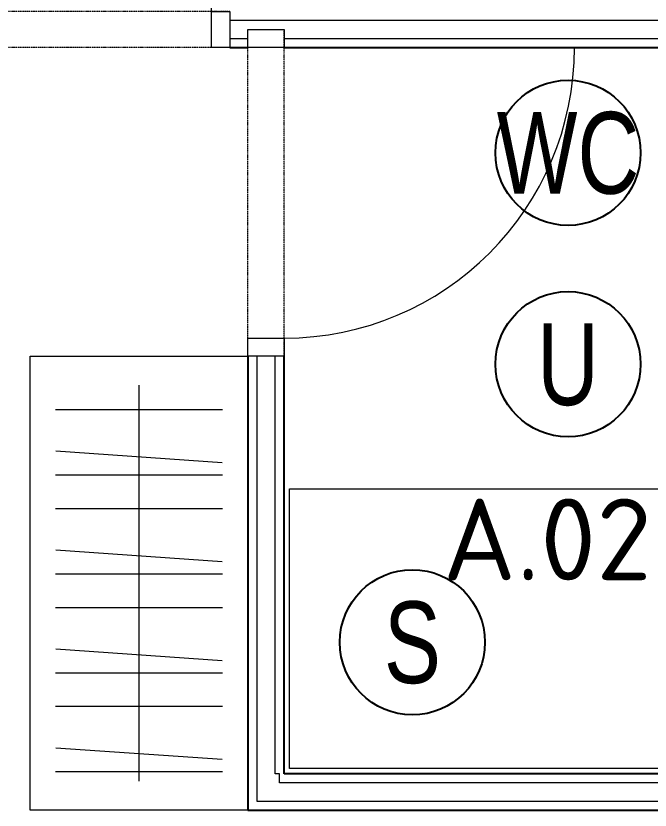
# Model space of a CAD drawing. Header units: millimetres. Extents: x 2377 to 264466, y -28213 to 61616.
# Drawn here: x 8828 to 10576, y 14260 to 16447 of the extents above; entities that cross this region are included whole.
import ezdxf
from ezdxf.enums import TextEntityAlignment as Align

# ---------------------------------------------------------------- set-up
doc = ezdxf.new("R2010")
doc.units = ezdxf.units.MM
doc.linetypes.add('Bodkočiarkovaná 3mm', pattern=[5, 3, -1, 0, -1])
doc.layers.get('0').update_dxf_attribs({"color": 8})
for name, color, linetype, lineweight in [('Common Edges', 8, 'Continuous', 20), ('Dvere - nad rovinou rezu', 8, 'Bodkočiarkovaná 3mm', 9), ('Frame_Mullion', 8, 'Continuous', 20), ('Furniture', 8, 'Continuous', 9), ('Plan Swing', 8, 'Continuous', 9), ('Plumbing Fixtures', 8, 'Continuous', 9), ('Room Tags', 8, 'Continuous', 9), ('Walls', 8, 'Continuous', 25)]:
    doc.layers.add(name, color=color, linetype=linetype, lineweight=lineweight)
doc.layers.add('ZTI_T_ZARPR', color=4, linetype='Continuous')
doc.styles.add('HRUBE', font='arial.ttf', dxfattribs={"width": 0.75})
doc.styles.add('ISOCPEUR_6', font='isocpeur.ttf', dxfattribs={"height": 225})

# ---------------------------------------------------------------- blocks, each defined once
blk = doc.blocks.new('Dvere 1-kridlové obložkové plné - 800x1970-4672632-2NP _PRAC_')
at = {"layer": 'Dvere - nad rovinou rezu'}
for p, q in [((-450, 50), (450, 50)), ((-450, -50), (450, -50))]:
    blk.add_line(p, q, dxfattribs=at)
at = {"layer": 'Frame_Mullion'}
for p, q in [((-450, 50), (-400, 50)), ((-450, -50), (-450, 50)), ((-400, 50), (-400, -50)), ((400, 50), (450, 50)), ((400, -50), (400, 50)), ((450, 50), (450, -50)), ((-400, -50), (-450, -50)), ((450, -50), (400, -50))]:
    blk.add_line(p, q, dxfattribs=at)
at = {"layer": 'Plan Swing'}
blk.add_line((400, -50), (400, -850), dxfattribs=at)
blk.add_arc((400, -50), 800, 180, 270, dxfattribs=at)
blk = doc.blocks.new('CS_Sprch_kut - CS_Sprch_kut-4670012-2NP _PRAC_')
at = {"layer": 'Plumbing Fixtures'}
for p, q in [((15, 1785), (785, 1785)), ((15, 165), (15, 1785)), ((785, 1785), (785, 165)), ((545, 600), (255, 600)), ((225, 570), (225, 380)), ((575, 380), (575, 570)), ((390, 445), (390, 150)), ((410, 150), (410, 445)), ((255, 350), (390, 350)), ((409.9, 350), (545, 350)), ((400, 150), (400, 225)), ((375, 205), (425, 205)), ((390, 165), (15, 165)), ((785, 165), (410, 165)), ((390, 150), (410, 150))]:
    blk.add_line(p, q, dxfattribs=at)
at = {"layer": 'Plumbing Fixtures', "flags": 128}
for points in [[(390, 475), (390, 475), (390, 474.9), (390, 474.8), (390, 474.6), (390, 474.4), (390, 474.1), (390, 473.8), (390, 473.5), (390, 473.1), (390, 472.6), (390, 472.1), (390, 471.6), (390, 471), (390, 470.4), (390, 469.8), (390, 469.1), (390, 468.3), (390, 467.6), (390, 466.7), (390, 465.9), (390, 465), (390, 464.1), (390, 463.2), (390, 462.2), (390, 461.2), (390, 460.2), (390, 459.1), (390, 458.1), (390, 457), (390, 455.9), (390, 454.7), (390, 453.6), (390, 452.4), (390, 451.3), (390, 450.1), (390, 448.9), (390, 447.7), (390, 446.5), (390, 445.3), (390, 445)], [(410, 445), (410, 446.2), (410, 447.4), (410, 448.6), (410, 449.8), (410, 451), (410, 452.1), (410, 453.3), (410, 454.4), (410, 455.6), (410, 456.7), (410, 457.8), (410, 458.9), (410, 459.9), (410, 460.9), (410, 461.9), (410, 462.9), (410, 463.9), (410, 464.8), (410, 465.7), (410, 466.5), (410, 467.3), (410, 468.1), (410, 468.9), (410, 469.6), (410, 470.2), (410, 470.9), (410, 471.5), (410, 472), (410, 472.5), (410, 473), (410, 473.4), (410, 473.7), (410, 474.1), (410, 474.3), (410, 474.6), (410, 474.7), (410, 474.9), (410, 475), (410, 475), (410, 475)]]:
    blk.add_lwpolyline(points, dxfattribs=at)
at = {"layer": 'Plumbing Fixtures'}
for centre, radius, start, end in [((255, 570), 30, 90, 180), ((545, 570), 30, 0, 90), ((400, 475), 10, 135, 165), ((400, 475), 10, 60, 105), ((255, 380), 30, 180, 270), ((545, 380), 30, 270, 0)]:
    blk.add_arc(centre, radius, start, end, dxfattribs=at)
blk = doc.blocks.new('CS_Satnik - CS_Satnik-5034349-2NP _PRAC_')
at = {"layer": 'Furniture'}
for p, q in [((0, 0), (0, 600)), ((0, 600), (1250, 600)), ((1250, 600), (1250, 0)), ((105, 70), (105, 530)), ((139, 70.6), (171, 529.4)), ((285, 70), (285, 530)), ((377.5, 70), (377.5, 530)), ((411.5, 70.6), (443.5, 529.4)), ((557.5, 70), (557.5, 530)), ((650, 70), (650, 530)), ((684, 70.6), (716, 529.4)), ((830, 70), (830, 530)), ((922.5, 70), (922.5, 530)), ((956.5, 70.6), (988.5, 529.4)), ((1102.5, 70), (1102.5, 530)), ((80, 300), (1170, 300)), ((1250, 0), (0, 0))]:
    blk.add_line(p, q, dxfattribs=at)
blk = doc.blocks.new('2NP podklad')
at = {"layer": 'Common Edges', "color": 252}
for p, q in [((13467.7, 16434.7), (9417.7, 16434.7)), ((9417.7, 16384.7), (9467.7, 16384.7)), ((9567.7, 16384.7), (11392.7, 16384.7)), ((9492.7, 15509.7), (9492.7, 14284.7)), ((9542.7, 14359.7), (9542.7, 15509.7)), ((9555.2, 14359.7), (9542.7, 14359.7)), ((9555.2, 14334.7), (9555.2, 14359.7)), ((11392.7, 14334.7), (9555.2, 14334.7)), ((9492.7, 14284.7), (11367.7, 14284.7))]:
    blk.add_line(p, q, dxfattribs=at)
at = {"layer": 'Walls', "color": 252}
for p, q in [((9417.7, 16359.7), (9467.7, 16359.7)), ((9567.7, 16359.7), (11367.7, 16359.7)), ((9467.7, 15509.7), (9467.7, 14259.7)), ((9567.7, 14359.7), (9567.7, 15509.7)), ((11367.7, 14359.7), (9567.7, 14359.7)), ((9467.7, 14259.7), (11367.7, 14259.7))]:
    blk.add_line(p, q, dxfattribs=at)
at = {"layer": 'Frame_Mullion', "color": 252}
for p, rotation in [((8967.7, 16409.7), 180), ((9517.7, 15959.7), 90)]:
    blk.add_blockref('Dvere 1-kridlové obložkové plné - 800x1970-4672632-2NP _PRAC_', p, dxfattribs=dict(at, rotation=rotation))
at = {"layer": 'Furniture', "color": 252, "rotation": 90}
blk.add_blockref('CS_Satnik - CS_Satnik-5034349-2NP _PRAC_', (9467.7, 14259.7), dxfattribs=at)
at = {"layer": 'Plumbing Fixtures', "color": 252, "rotation": 90}
blk.add_blockref('CS_Sprch_kut - CS_Sprch_kut-4670012-2NP _PRAC_', (11367.7, 14359.7), dxfattribs=at)
at = {"layer": 'Room Tags', "color": 252, "insert": (10004.7, 15117.8), "char_height": 225, "width": 956.012, "attachment_point": 1, "style": 'ISOCPEUR_6'}
blk.add_mtext('A.02.2', dxfattribs=at)

msp = doc.modelspace()

# ---------------------------------------------------------------- block references
at = {"color": 0}
msp.add_blockref('2NP podklad', (0, 0), dxfattribs=at)

# ---------------------------------------------------------------- next in the draw order: linework, layer by layer
at = {"layer": 'ZTI_T_ZARPR', "color": 4, "linetype": 'Continuous'}
for centre in [(10350, 16070), (10350, 15487.8), (9921.1, 14721.9)]:
    msp.add_circle(centre, 200, dxfattribs=at)

# ---------------------------------------------------------------- next in the draw order: texts
at = {"layer": 'ZTI_T_ZARPR', "color": 4, "linetype": 'Continuous', "style": 'HRUBE', "width": 0.75}
for s, p in [('WC', (10350, 16070)), ('U', (10350, 15487.8)), ('S', (9921.1, 14721.9))]:
    msp.add_text(s, height=225, dxfattribs=at).set_placement(p, align=Align.MIDDLE_CENTER)

doc.saveas('drawing.dxf')
